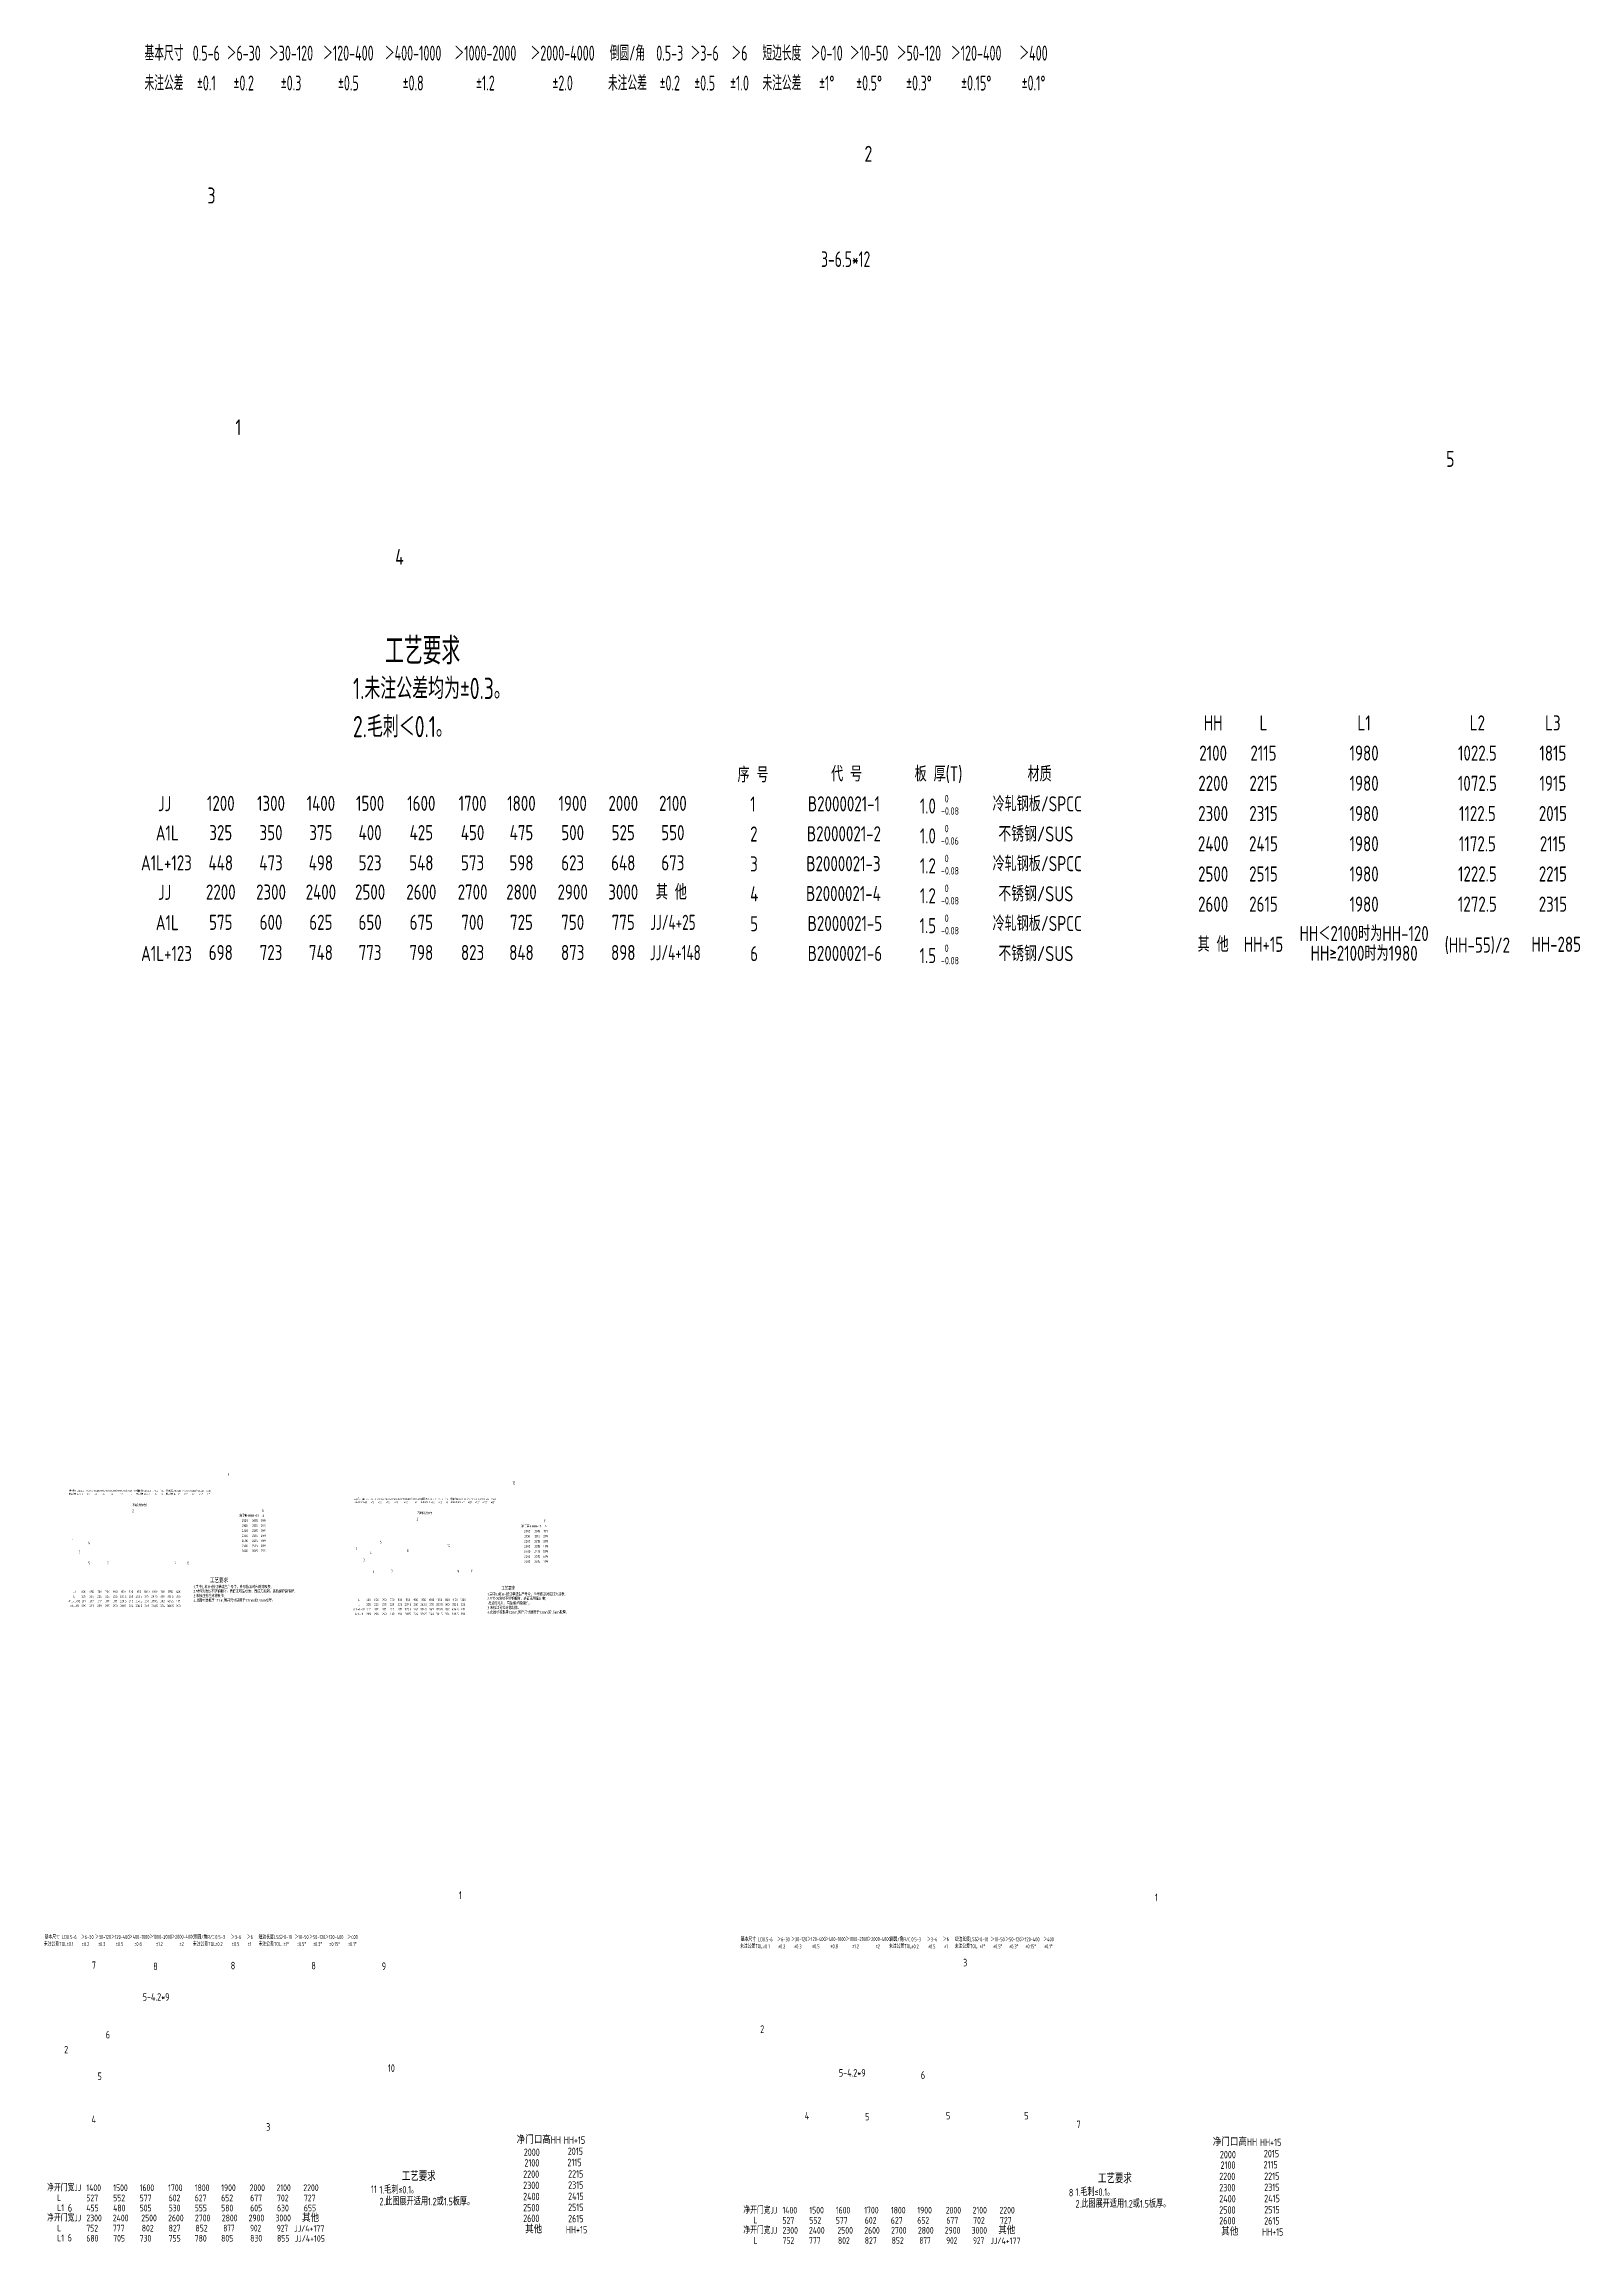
# Model space of a CAD drawing. Header units: inches. Extents: x 14216 to 120088, y -29410 to 23559.
# Drawn here: x 36843 to 39589, y 7090 to 11022 of the extents above; entities that cross this region are included whole.
import ezdxf
from ezdxf.enums import TextEntityAlignment as Align

# ---------------------------------------------------------------- set-up
doc = ezdxf.new("R2010")
doc.units = ezdxf.units.IN
doc.header["$LTSCALE"] = 0.3
doc.header["$MEASUREMENT"] = 0
for name, color, linetype in [('1粗实线', 4, 'Continuous'), ('2', 2, 'Continuous'), ('2细实线', 2, 'Continuous'), ('6', 3, 'Continuous'), ('7', 4, 'Continuous')]:
    doc.layers.add(name, color=color, linetype=linetype)
doc.layers.add('粗实线', color=7, linetype='Continuous', lineweight=30)
doc.styles.add('HZ', font='isocp2.shx', dxfattribs={"width": 0.7, "bigfont": 'hztxt.shx'})

msp = doc.modelspace()

# ---------------------------------------------------------------- texts
at = {"layer": '1粗实线', "color": 4, "style": 'HZ', "width": 0.8}
for s, height, p in [('2', 28.512, (38309.977, 10811.461)), ('3', 28.512, (37135.11, 10736.917)), ('1', 28.512, (37185.262, 10322.61)), ('5', 28.5, (39349.94, 10266.052)), ('4', 28.512, (37470.894, 10091.004))]:
    msp.add_text(s, height=height, dxfattribs=at).set_placement(p)
at = {"layer": '2', "color": 6, "style": 'HZ'}
for s, height, width, p in [('1.未注公差均为±0.3。', 38, 0.75, (37395.328, 9851.153)), ('2.毛刺＜0.1。', 38, 0.75, (37395.22, 9782.895)), ('不锈钢发纹方向', 4, 0.7, (37001.135, 8408.333)), ('不锈钢发纹方向', 4, 0.7, (37510.292, 8393.81)), ('1.毛刺≤0.1。', 13.5, 0.7, (37442.632, 7179.872)), ('2.此图展开适用1.2或1.5板厚。', 13.5, 0.7, (37442.632, 7158.856)), ('1.毛刺≤0.1。', 13.5, 0.7, (38687.353, 7175.823)), ('2.此图展开适用1.2或1.5板厚。', 13.5, 0.7, (38687.353, 7154.808))]:
    msp.add_text(s, height=height, dxfattribs=dict(at, width=width)).set_placement(p)
at = {"layer": '2', "style": 'HZ'}
for s, height, width, p in [('HH', 27, 0.8, (38933.323, 9808.523)), ('L', 27, 0.8, (39023.323, 9808.523)), ('L1', 27, 0.8, (39203.323, 9808.523)), ('L2', 27, 0.8, (39405.824, 9808.523)), ('L3', 27, 0.8, (39540.824, 9808.523)), ('2100', 27, 0.8, (38933.323, 9754.523)), ('2115', 27, 0.8, (39023.323, 9754.523)), ('1980', 27, 0.8, (39203.323, 9754.523)), ('1022.5', 27, 0.8, (39405.824, 9754.523)), ('1815', 27, 0.8, (39540.824, 9754.523)), ('2200', 27, 0.8, (38933.323, 9700.523)), ('2215', 27, 0.8, (39023.323, 9700.523)), ('1980', 27, 0.8, (39203.323, 9700.523)), ('1072.5', 27, 0.8, (39405.824, 9700.523)), ('1915', 27, 0.8, (39540.824, 9700.523)), ('JJ', 27, 0.8, (37058.449, 9664.212)), ('1200', 27, 0.8, (37158.962, 9664.74)), ('1300', 27, 0.8, (37248.762, 9664.74)), ('1400', 27, 0.8, (37337.955, 9664.74)), ('1500', 27, 0.8, (37425.935, 9664.74)), ('1600', 27, 0.8, (37517.555, 9664.74)), ('1700', 27, 0.8, (37609.175, 9664.74)), ('1800', 27, 0.8, (37696.549, 9664.74)), ('1900', 27, 0.8, (37788.169, 9664.74)), ('2000', 27, 0.8, (37878.575, 9664.74)), ('2100', 27, 0.8, (37967.302, 9664.74)), ('2300', 27, 0.8, (38933.323, 9646.523)), ('2315', 27, 0.8, (39023.323, 9646.523)), ('1980', 27, 0.8, (39203.323, 9646.523)), ('1122.5', 27, 0.8, (39405.824, 9646.523)), ('2015', 27, 0.8, (39540.824, 9646.523)), ('A1L', 27, 0.8, (37063.302, 9611.837)), ('325', 27, 0.8, (37158.962, 9612.364)), ('350', 27, 0.8, (37248.762, 9612.364)), ('375', 27, 0.8, (37337.955, 9612.364)), ('400', 27, 0.8, (37425.935, 9612.364)), ('425', 27, 0.8, (37517.555, 9612.364)), ('450', 27, 0.8, (37609.175, 9612.364)), ('475', 27, 0.8, (37696.549, 9612.364)), ('500', 27, 0.8, (37788.169, 9612.364)), ('525', 27, 0.8, (37878.575, 9612.364)), ('550', 27, 0.8, (37967.302, 9612.364)), ('2400', 27, 0.8, (38933.323, 9592.523)), ('2415', 27, 0.8, (39023.323, 9592.523)), ('1980', 27, 0.8, (39203.323, 9592.523)), ('1172.5', 27, 0.8, (39405.824, 9592.523)), ('2115', 27, 0.8, (39540.824, 9592.523)), ('A1L+123', 27, 0.8, (37061.737, 9558.364)), ('448', 27, 0.8, (37158.962, 9558.364)), ('473', 27, 0.8, (37248.762, 9558.364)), ('498', 27, 0.8, (37337.955, 9558.364)), ('523', 27, 0.8, (37425.935, 9558.364)), ('548', 27, 0.8, (37517.555, 9558.364)), ('573', 27, 0.8, (37609.175, 9558.364)), ('598', 27, 0.8, (37696.549, 9558.364)), ('623', 27, 0.8, (37788.169, 9558.364)), ('648', 27, 0.8, (37878.575, 9558.364)), ('673', 27, 0.8, (37967.302, 9558.364)), ('JJ', 27, 0.8, (37058.449, 9505.649)), ('2200', 27, 0.8, (37158.962, 9506.176)), ('2300', 27, 0.8, (37248.762, 9506.176)), ('2400', 27, 0.8, (37337.955, 9506.176)), ('2500', 27, 0.8, (37425.935, 9506.176)), ('2600', 27, 0.8, (37517.555, 9506.176)), ('2700', 27, 0.8, (37609.175, 9506.176)), ('2800', 27, 0.8, (37696.549, 9506.176)), ('2900', 27, 0.8, (37788.169, 9506.176)), ('3000', 27, 0.8, (37878.575, 9506.176)), ('其 他', 27, 0.8, (37964.634, 9506.176)), ('2500', 27, 0.8, (38933.323, 9538.523)), ('2515', 27, 0.8, (39023.323, 9538.523)), ('1980', 27, 0.8, (39203.323, 9538.523)), ('1222.5', 27, 0.8, (39405.824, 9538.523)), ('2215', 27, 0.8, (39540.824, 9538.523)), ('2600', 27, 0.8, (38933.323, 9484.523)), ('2615', 27, 0.8, (39023.323, 9484.523)), ('1980', 27, 0.8, (39203.323, 9484.523)), ('1272.5', 27, 0.8, (39405.824, 9484.523)), ('2315', 27, 0.8, (39540.824, 9484.523)), ('A1L', 27, 0.8, (37063.302, 9451.533)), ('575', 27, 0.8, (37158.962, 9452.06)), ('600', 27, 0.8, (37248.762, 9452.06)), ('625', 27, 0.8, (37337.955, 9452.06)), ('650', 27, 0.8, (37425.935, 9452.06)), ('675', 27, 0.8, (37517.555, 9452.06)), ('700', 27, 0.8, (37609.175, 9452.06)), ('725', 27, 0.8, (37696.549, 9452.06)), ('750', 27, 0.8, (37788.169, 9452.06)), ('775', 27, 0.8, (37878.575, 9452.06)), ('JJ/4+25', 27, 0.7, (37967.302, 9452.06)), ('HH＜2100时为HH-120', 27.00001, 0.8, (39203.323, 9432.082)), ('A1L+123', 27, 0.8, (37061.932, 9396.373)), ('698', 27, 0.8, (37158.962, 9398.06)), ('723', 27, 0.8, (37248.762, 9398.06)), ('748', 27, 0.8, (37337.955, 9398.06)), ('773', 27, 0.8, (37425.935, 9398.06)), ('798', 27, 0.8, (37517.555, 9398.06)), ('823', 27, 0.8, (37609.175, 9398.06)), ('848', 27, 0.8, (37696.549, 9398.06)), ('873', 27, 0.8, (37788.169, 9398.06)), ('898', 27, 0.8, (37878.575, 9398.06)), ('JJ/4+148', 27, 0.7, (37971.625, 9397.854)), ('其 他', 27, 0.8, (38933.323, 9412.805)), ('HH+15', 27, 0.8, (39023.323, 9412.805)), ('HH≥2100时为1980', 27.00001, 0.8, (39203.323, 9396.792)), ('(HH-55)/2', 27, 0.8, (39405.824, 9411.441)), ('HH-285', 27, 0.8, (39546.722, 9412.805))]:
    msp.add_text(s, height=height, dxfattribs=dict(at, width=width)).set_placement(p, align=Align.MIDDLE_CENTER)
at = {"layer": '2', "color": 2, "linetype": 'ByBlock', "style": 'HZ', "width": 0.8}
for s, p in [('序 号', (38082.919, 9702.339)), ('1', (38105.508, 9649.908)), ('2', (38105.508, 9596.448)), ('3', (38105.508, 9542.988)), ('4', (38105.508, 9489.528)), ('5', (38105.508, 9436.068)), ('6', (38105.508, 9382.608))]:
    msp.add_text(s, height=27, dxfattribs=at).set_placement(p)
for s, p in [('代 号', (38277.968, 9717.282)), ('板 厚(T)', (38442.244, 9717.282)), ('材质', (38623.133, 9717.282)), ('B2000021-1', (38273.227, 9663.822)), ('1.0', (38423.26, 9659.933)), ('冷轧钢板/SPCC', (38618.686, 9663.822)), ('B2000021-2', (38273.227, 9610.362)), ('1.0', (38423.26, 9606.473)), ('B2000021-3', (38272.278, 9556.902)), ('1.2', (38423.26, 9553.013)), ('冷轧钢板/SPCC', (38618.686, 9556.902)), ('B2000021-4', (38272.278, 9503.442)), ('1.2', (38423.26, 9499.553)), ('B2000021-5', (38274.934, 9449.982)), ('1.5', (38423.26, 9446.093)), ('冷轧钢板/SPCC', (38618.686, 9449.982)), ('B2000021-6', (38274.934, 9396.522)), ('1.5', (38423.26, 9392.633))]:
    msp.add_text(s, height=27, dxfattribs=at).set_placement(p, align=Align.MIDDLE_CENTER)
at = {"layer": '2', "style": 'HZ'}
for s, height, width, p in [('不锈钢/SUS', 27, 0.85, (38549.353, 9596.414)), ('不锈钢/SUS', 27, 0.85, (38549.353, 9489.494)), ('不锈钢/SUS', 27, 0.85, (38549.353, 9382.574)), ('净开门宽JJ', 12, 0.75, (36848.509, 7184.212)), ('1400', 12, 0.75, (36918.638, 7184.212)), ('1500', 12, 0.75, (36966.638, 7184.212)), ('1600', 12, 0.75, (37013.911, 7184.212)), ('1700', 12, 0.75, (37064.795, 7184.212)), ('1800', 12, 0.75, (37112.438, 7184.212)), ('1900', 12, 0.75, (37159.711, 7184.212)), ('2000', 12, 0.75, (37210.595, 7184.212)), ('2100', 12, 0.75, (37258.595, 7184.212)), ('2200', 12, 0.75, (37306.595, 7184.212)), ('L', 12, 0.75, (36866.494, 7166.513)), ('L1', 12, 0.75, (36866.494, 7148.513)), ('455', 12, 0.75, (36918.539, 7148.033)), ('527', 12, 0.75, (36918.539, 7166.033)), ('480', 12, 0.75, (36966.539, 7148.033)), ('552', 12, 0.75, (36966.539, 7166.033)), ('577', 12, 0.75, (37013.851, 7166.033)), ('505', 12, 0.75, (37013.851, 7148.033)), ('602', 12, 0.75, (37065.739, 7166.033)), ('530', 12, 0.75, (37065.739, 7148.033)), ('627', 12, 0.75, (37112.339, 7166.033)), ('555', 12, 0.75, (37112.339, 7148.033)), ('652', 12, 0.75, (37159.651, 7166.033)), ('580', 12, 0.75, (37159.651, 7148.033)), ('677', 12, 0.75, (37211.539, 7166.033)), ('605', 12, 0.75, (37211.539, 7148.033)), ('702', 12, 0.75, (37259.539, 7166.033)), ('630', 12, 0.75, (37259.539, 7148.033)), ('727', 12, 0.75, (37307.539, 7166.033)), ('655', 12, 0.75, (37307.539, 7148.033)), ('净开门宽JJ', 12, 0.75, (38093.229, 7144.163)), ('净开门宽JJ', 12, 0.75, (36848.509, 7130.212)), ('L', 12, 0.75, (36866.494, 7112.513)), ('752', 12, 0.75, (36918.539, 7112.033)), ('2300', 12, 0.75, (36918.638, 7130.212)), ('777', 12, 0.75, (36965.851, 7112.033)), ('2400', 12, 0.75, (36965.911, 7130.212)), ('2500', 12, 0.75, (37016.795, 7130.212)), ('802', 12, 0.75, (37017.739, 7112.033)), ('2600', 12, 0.75, (37064.795, 7130.212)), ('827', 12, 0.75, (37065.739, 7112.033)), ('2700', 12, 0.75, (37112.795, 7130.212)), ('852', 12, 0.75, (37113.739, 7112.033)), ('2800', 12, 0.75, (37160.795, 7130.212)), ('877', 12, 0.7, (37163.411, 7112.033)), ('2900', 12, 0.75, (37208.795, 7130.212)), ('902', 12, 0.7, (37211.411, 7112.033)), ('3000', 12, 0.75, (37256.795, 7130.212)), ('927', 12, 0.7, (37259.411, 7112.033)), ('JJ/4+177', 11.5, 0.8, (37290.358, 7111.763)), ('其他', 13.3, 0.85, (37304.176, 7129.397)), ('净开门宽JJ', 12, 0.75, (38093.229, 7108.163)), ('L', 12, 0.75, (38111.215, 7126.464)), ('1400', 12, 0.75, (38163.358, 7144.163)), ('2300', 12, 0.75, (38163.358, 7108.163)), ('527', 12, 0.75, (38163.259, 7125.985)), ('2400', 12, 0.75, (38210.631, 7108.163)), ('1500', 12, 0.75, (38211.358, 7144.163)), ('552', 12, 0.75, (38211.259, 7125.985)), ('1600', 12, 0.75, (38258.631, 7144.163)), ('577', 12, 0.75, (38258.571, 7125.985)), ('2500', 12, 0.75, (38261.515, 7108.163)), ('1700', 12, 0.75, (38309.515, 7144.163)), ('2600', 12, 0.75, (38309.515, 7108.163)), ('602', 12, 0.75, (38310.459, 7125.985)), ('1800', 12, 0.75, (38357.158, 7144.163)), ('627', 12, 0.75, (38357.059, 7125.985)), ('2700', 12, 0.75, (38357.515, 7108.163)), ('1900', 12, 0.75, (38404.431, 7144.163)), ('652', 12, 0.75, (38404.371, 7125.985)), ('2800', 12, 0.75, (38405.515, 7108.163)), ('2900', 12, 0.75, (38453.515, 7108.163)), ('2000', 12, 0.75, (38455.315, 7144.163)), ('677', 12, 0.75, (38456.259, 7125.985)), ('3000', 12, 0.75, (38501.515, 7108.163)), ('2100', 12, 0.75, (38503.315, 7144.163)), ('702', 12, 0.75, (38504.259, 7125.985)), ('其他', 13.3, 0.85, (38548.896, 7107.348)), ('2200', 12, 0.75, (38551.315, 7144.163)), ('727', 12, 0.75, (38552.259, 7125.985)), ('L1', 12, 0.75, (36866.494, 7094.513)), ('680', 12, 0.75, (36918.539, 7094.033)), ('705', 12, 0.75, (36966.539, 7094.033)), ('730', 12, 0.75, (37013.851, 7094.033)), ('755', 12, 0.75, (37065.739, 7094.033)), ('780', 12, 0.75, (37112.339, 7094.033)), ('805', 12, 0.75, (37159.651, 7094.033)), ('830', 12, 0.75, (37211.539, 7094.033)), ('855', 12, 0.75, (37259.539, 7094.033)), ('JJ/4+105', 11.5, 0.8, (37291.249, 7093.763)), ('L', 12, 0.75, (38111.215, 7090.464)), ('752', 12, 0.75, (38163.259, 7089.985)), ('777', 12, 0.75, (38210.571, 7089.985)), ('802', 12, 0.75, (38262.459, 7089.985)), ('827', 12, 0.75, (38310.459, 7089.985)), ('852', 12, 0.75, (38358.459, 7089.985)), ('877', 12, 0.7, (38408.131, 7089.985)), ('902', 12, 0.7, (38456.131, 7089.985)), ('927', 12, 0.7, (38504.131, 7089.985)), ('JJ/4+177', 11.5, 0.8, (38535.078, 7089.714))]:
    msp.add_text(s, height=height, dxfattribs=dict(at, width=width)).set_placement(p)
at = {"layer": '2', "color": 6, "attachment_point": 5, "style": 'HZ'}
for s, insert, char_height in [('3-6.5*12', (38276.315, 10637.405), 28), ('\\A1;5-4.2*9', (37043.302, 7531.205), 13.5), ('\\A1;5-4.2*9', (38288.023, 7395.504), 13.5)]:
    msp.add_mtext(s, dxfattribs=dict(at, insert=insert, char_height=char_height))
at = {"layer": '2', "char_height": 13.2828, "attachment_point": 1, "style": 'HZ'}
for s, insert in [(' 0\\P-0.08', (38446.748, 9679.784)), (' 0\\P-0.06', (38446.748, 9626.324)), (' 0\\P-0.08', (38446.748, 9572.864)), (' 0\\P-0.08', (38446.748, 9519.404)), (' 0\\P-0.08', (38446.748, 9465.944)), (' 0\\P-0.08', (38446.748, 9412.484))]:
    msp.add_mtext(s, dxfattribs=dict(at, insert=insert))
at = {"layer": '2细实线', "linetype": 'ByBlock', "style": 'HZ', "width": 0.65}
for s, p in [('基本尺寸', (37057.381, 11005.668)), ('0.5-6', (37133.116, 11005.668)), ('＞6-30', (37199.941, 11005.668)), ('＞30-120', (37284.586, 11005.668)), ('＞120-400', (37387.051, 11005.668)), ('＞400-1000', (37502.881, 11005.668)), ('＞1000-2000', (37632.076, 11005.668)), ('＞2000-4000', (37770.181, 11005.668)), ('倒圆/角', (37886.011, 11005.668)), ('0.5-3', (37961.746, 11005.668)), ('＞3-6', (38024.116, 11005.668)), ('＞6', (38086.486, 11005.668)), ('短边长度', (38162.221, 11005.668)), ('＞0-10', (38242.411, 11005.668)), ('＞10-50', (38318.146, 11005.668)), ('＞50-120', (38407.246, 11005.668)), ('＞120-400', (38509.711, 11005.668)), ('＞400', (38612.176, 11005.668)), ('未注公差', (37057.381, 10952.208)), ('%%p0.1', (37133.116, 10952.208)), ('%%p0.2', (37199.941, 10952.208)), ('%%p0.3', (37284.586, 10952.208)), ('%%p0.5', (37387.051, 10952.208)), ('%%p0.8', (37502.881, 10952.208)), ('%%p1.2', (37632.076, 10952.208)), ('%%p2.0', (37770.181, 10952.208)), ('未注公差', (37886.011, 10952.208)), ('%%p0.2', (37961.746, 10952.208)), ('%%p0.5', (38024.116, 10952.208)), ('%%p1.0', (38086.486, 10952.208)), ('未注公差', (38162.221, 10952.208)), ('%%p1%%d', (38242.411, 10952.208)), ('%%p0.5%%d', (38318.146, 10952.208)), ('%%p0.3%%d', (38407.246, 10952.208)), ('%%p0.15%%d', (38509.711, 10952.208)), ('%%p0.1%%d', (38612.176, 10952.208))]:
    msp.add_text(s, height=26.73, dxfattribs=at).set_placement(p, align=Align.MIDDLE_CENTER)
at = {"layer": '2细实线', "style": 'HZ', "width": 0.8}
for s, height, p in [('净门高HH', 4.5, (37201.952, 8391.614)), ('2000', 4.5, (37201.952, 8382.614)), ('2100', 4.5, (37201.952, 8373.614)), ('HH+15', 4.5, (37219.952, 8391.614)), ('2015', 4.5, (37219.952, 8382.614)), ('2115', 4.5, (37219.952, 8373.614)), ('299', 4.5, (37234.952, 8373.614)), ('199', 4.5, (37234.952, 8382.614)), ('A', 4.5, (37234.952, 8391.614)), ('2400', 4.5, (37201.952, 8346.614)), ('2500', 4.5, (37201.952, 8337.614)), ('2300', 4.5, (37201.952, 8355.614)), ('2200', 4.5, (37201.952, 8364.614)), ('2415', 4.5, (37219.952, 8346.614)), ('2515', 4.5, (37219.952, 8337.614)), ('2315', 4.5, (37219.952, 8355.614)), ('2215', 4.5, (37219.952, 8364.614)), ('499', 4.5, (37234.952, 8355.614)), ('399', 4.5, (37234.952, 8364.614)), ('599', 4.5, (37234.952, 8346.614)), ('699', 4.5, (37234.952, 8337.614)), ('净门高HH', 4.5, (37706.863, 8372.684)), ('2300', 4.5, (37706.863, 8336.684)), ('2000', 4.5, (37706.863, 8363.684)), ('2200', 4.5, (37706.863, 8345.684)), ('2100', 4.5, (37706.863, 8354.684)), ('HH+15', 4.5, (37724.863, 8372.684)), ('2315', 4.5, (37724.863, 8336.684)), ('2015', 4.5, (37724.863, 8363.684)), ('2215', 4.5, (37724.863, 8345.684)), ('2115', 4.5, (37724.863, 8354.684)), ('499', 4.5, (37739.863, 8336.684)), ('399', 4.5, (37739.863, 8345.684)), ('299', 4.5, (37739.863, 8354.684)), ('199', 4.5, (37739.863, 8363.684)), ('A', 4.5, (37739.863, 8372.684)), ('2600', 4.5, (37201.952, 8328.614)), ('2615', 4.5, (37219.952, 8328.614)), ('799', 4.5, (37234.952, 8328.614)), ('2400', 4.5, (37706.863, 8327.684)), ('2500', 4.5, (37706.863, 8318.684)), ('2600', 4.5, (37706.863, 8309.684)), ('2415', 4.5, (37724.863, 8327.684)), ('2515', 4.5, (37724.863, 8318.684)), ('2615', 4.5, (37724.863, 8309.684)), ('799', 4.5, (37739.863, 8309.684)), ('599', 4.5, (37739.863, 8327.684)), ('699', 4.5, (37739.863, 8318.684)), ('JJ', 4.224, (36897.08, 8255.688)), ('600', 4.224, (36913.976, 8255.688)), ('650', 4.224, (36928.056, 8255.688)), ('700', 4.224, (36942.136, 8255.688)), ('750', 4.224, (36956.216, 8255.688)), ('800', 4.224, (36970.296, 8255.688)), ('850', 4.224, (36984.376, 8255.688)), ('900', 4.224, (36998.456, 8255.688)), ('950', 4.224, (37012.536, 8255.688)), ('1000', 4.224, (37026.616, 8255.688)), ('1050', 4.224, (37040.696, 8255.688)), ('1100', 4.224, (37054.776, 8255.688)), ('1150', 4.224, (37068.856, 8255.688)), ('1200', 4.224, (37082.936, 8255.688)), ('A1L=L+92', 4.224, (36897.08, 8238.792)), ('A1L-18', 4.224, (36897.08, 8230.344)), ('L', 4.224, (36897.08, 8247.24)), ('299', 4.224, (36913.976, 8230.344)), ('225', 4.224, (36913.976, 8247.24)), ('317', 4.224, (36913.976, 8238.792)), ('299', 4.224, (36928.056, 8230.344)), ('225', 4.224, (36928.056, 8247.24)), ('317', 4.224, (36928.056, 8238.792)), ('299', 4.224, (36942.136, 8230.344)), ('225', 4.224, (36942.136, 8247.24)), ('317', 4.224, (36942.136, 8238.792)), ('299', 4.224, (36956.216, 8230.344)), ('225', 4.224, (36956.216, 8247.24)), ('317', 4.224, (36956.216, 8238.792)), ('299', 4.224, (36970.296, 8230.344)), ('225', 4.224, (36970.296, 8247.24)), ('317', 4.224, (36970.296, 8238.792)), ('329.5', 4.224, (36984.376, 8238.792)), ('237.5', 4.224, (36984.376, 8247.24)), ('311.5', 4.224, (36984.376, 8230.344)), ('342', 4.224, (36998.456, 8238.792)), ('324', 4.224, (36998.456, 8230.344)), ('250', 4.224, (36998.456, 8247.24)), ('354.5', 4.224, (37012.536, 8238.792)), ('336.5', 4.224, (37012.536, 8230.344)), ('262.5', 4.224, (37012.536, 8247.24)), ('349', 4.224, (37026.616, 8230.344)), ('367', 4.224, (37026.616, 8238.792)), ('275', 4.224, (37026.616, 8247.24)), ('379.5', 4.224, (37040.696, 8238.792)), ('287.5', 4.224, (37040.696, 8247.24)), ('361.5', 4.224, (37040.696, 8230.344)), ('374', 4.224, (37054.776, 8230.344)), ('392', 4.224, (37054.776, 8238.792)), ('300', 4.224, (37054.776, 8247.24)), ('404.5', 4.224, (37068.856, 8238.792)), ('386.5', 4.224, (37068.856, 8230.344)), ('312.5', 4.224, (37068.856, 8247.24)), ('399', 4.224, (37082.936, 8230.344)), ('325', 4.224, (37082.936, 8247.24)), ('417', 4.224, (37082.936, 8238.792)), ('A1L=L+92', 4.224, (37406.238, 8224.269)), ('JJ', 4.224, (37406.238, 8241.165)), ('L', 4.224, (37406.238, 8232.717)), ('225', 4.224, (37423.134, 8232.717)), ('600', 4.224, (37423.134, 8241.165)), ('317', 4.224, (37423.134, 8224.269)), ('650', 4.224, (37437.214, 8241.165)), ('225', 4.224, (37437.214, 8232.717)), ('317', 4.224, (37437.214, 8224.269)), ('225', 4.224, (37451.294, 8232.717)), ('700', 4.224, (37451.294, 8241.165)), ('317', 4.224, (37451.294, 8224.269)), ('750', 4.224, (37465.374, 8241.165)), ('225', 4.224, (37465.374, 8232.717)), ('317', 4.224, (37465.374, 8224.269)), ('225', 4.224, (37479.454, 8232.717)), ('800', 4.224, (37479.454, 8241.165)), ('317', 4.224, (37479.454, 8224.269)), ('329.5', 4.224, (37493.534, 8224.269)), ('237.5', 4.224, (37493.534, 8232.717)), ('850', 4.224, (37493.534, 8241.165)), ('342', 4.224, (37507.614, 8224.269)), ('250', 4.224, (37507.614, 8232.717)), ('900', 4.224, (37507.614, 8241.165)), ('354.5', 4.224, (37521.694, 8224.269)), ('262.5', 4.224, (37521.694, 8232.717)), ('950', 4.224, (37521.694, 8241.165)), ('1000', 4.224, (37535.774, 8241.165)), ('367', 4.224, (37535.774, 8224.269)), ('275', 4.224, (37535.774, 8232.717)), ('379.5', 4.224, (37549.854, 8224.269)), ('287.5', 4.224, (37549.854, 8232.717)), ('1050', 4.224, (37549.854, 8241.165)), ('1100', 4.224, (37563.934, 8241.165)), ('392', 4.224, (37563.934, 8224.269)), ('300', 4.224, (37563.934, 8232.717)), ('404.5', 4.224, (37578.014, 8224.269)), ('312.5', 4.224, (37578.014, 8232.717)), ('1150', 4.224, (37578.014, 8241.165)), ('1200', 4.224, (37592.094, 8241.165)), ('325', 4.224, (37592.094, 8232.717)), ('417', 4.224, (37592.094, 8224.269)), ('A1L-18', 4.224, (37406.238, 8215.821)), ('299', 4.224, (37423.134, 8215.821)), ('299', 4.224, (37437.214, 8215.821)), ('299', 4.224, (37451.294, 8215.821)), ('299', 4.224, (37465.374, 8215.821)), ('299', 4.224, (37479.454, 8215.821)), ('311.5', 4.224, (37493.534, 8215.821)), ('324', 4.224, (37507.614, 8215.821)), ('336.5', 4.224, (37521.694, 8215.821)), ('349', 4.224, (37535.774, 8215.821)), ('361.5', 4.224, (37549.854, 8215.821)), ('374', 4.224, (37563.934, 8215.821)), ('386.5', 4.224, (37578.014, 8215.821)), ('399', 4.224, (37592.094, 8215.821))]:
    msp.add_text(s, height=height, dxfattribs=at).set_placement(p, align=Align.MIDDLE_CENTER)
at = {"layer": '2细实线', "color": 6, "style": 'HZ', "width": 0.8}
for s, p in [('1.其中JJ和HH按订单或生产号令，件号按照对应的对照表。', (37110.139, 8261.695)), ('2.材料为发纹不锈钢板时，表面无明显划痕；周边无毛刺，需贴保护膜保护。', (37110.015, 8253.83)), ('4.此图标准板厚1.2mm,展开尺寸适用于1.2mm或1.5mm板厚。', (37110.167, 8237.534)), ('3.未标注孔位对称制作。', (37110.254, 8245.544)), ('1.其中JJ和HH按订单或生产号令，件号按照对应的对照表。', (37635.738, 8248.458)), ('2.材料为发纹不锈钢板时，表面无明显划痕；', (37635.615, 8240.593)), ('4.此图标准板厚1.2mm,展开尺寸适用于1.2mm或1.5mm板厚。', (37635.766, 8216.365)), ('3.未标注孔位对称制作。', (37635.853, 8224.374)), ('周边无毛刺，需贴保护膜保护。', (37637.451, 8232.335))]:
    msp.add_text(s, height=5.08252, dxfattribs=at).set_placement(p)
at = {"layer": '6', "style": 'HZ', "width": 0.7}
for s, p in [('未注公差TOL.', (36887.535, 8428.456)), ('基本尺寸 LD.', (36888.175, 8434.078)), ('0.5-6', (36906.028, 8434)), ('%%P0.1', (36906.028, 8428.313)), ('＞6-30', (36917.519, 8434)), ('%%P0.2', (36918.216, 8428.313)), ('＞30-120', (36928.802, 8434.1)), ('%%P0.3', (36931.216, 8428.313)), ('＞120-400', (36941.774, 8434.142)), ('%%P0.5', (36945.634, 8428.355)), ('＞400-1000', (36956.128, 8434.142)), ('%%P0.8', (36960.476, 8428.355)), ('＞1000-2000', (36972.692, 8434.183)), ('%%P1.2', (36978.031, 8428.396)), ('＞2000-4000', (36990.33, 8434.224)), ('%%P2', (36997.006, 8428.436)), ('未注公差TOL.', (37007.773, 8428.456)), ('倒圆/角R/C', (37008.413, 8434.078)), ('0.5-3', (37025.86, 8434)), ('%%P0.2', (37025.86, 8428.313)), ('＞3-6', (37038.478, 8434)), ('%%P0.5', (37039.24, 8428.313)), ('＞6', (37051.352, 8434.1)), ('%%P1', (37052.136, 8428.313)), ('未注公差TOL.', (37060.834, 8428.456)), ('短边长度LSS.', (37060.828, 8434.078)), ('＞0-10', (37078.336, 8434)), ('%%P1%%D', (37080.941, 8428.313)), ('＞10-50', (37089.836, 8434)), ('%%P0.5%%D', (37091.762, 8428.313)), ('＞50-120', (37101.591, 8434)), ('%%P0.3%%D', (37104.737, 8428.313)), ('＞120-400', (37114.413, 8434)), ('%%P0.15%%D', (37117.84, 8428.313)), ('＞400', (37132.411, 8434)), ('%%P0.1%%D', (37132.941, 8428.313)), ('未注公差TOL.', (37396.693, 8413.933)), ('基本尺寸 LD.', (37397.333, 8419.555)), ('0.5-6', (37415.185, 8419.477)), ('%%P0.1', (37415.185, 8413.79)), ('＞6-30', (37426.677, 8419.477)), ('%%P0.2', (37427.373, 8413.79)), ('＞30-120', (37437.96, 8419.577)), ('%%P0.3', (37440.373, 8413.79)), ('＞120-400', (37450.932, 8419.619)), ('%%P0.5', (37454.791, 8413.832)), ('＞400-1000', (37465.285, 8419.619)), ('%%P0.8', (37469.634, 8413.832)), ('＞1000-2000', (37481.85, 8419.66)), ('%%P1.2', (37487.188, 8413.872)), ('＞2000-4000', (37499.487, 8419.701)), ('%%P2', (37506.163, 8413.913)), ('未注公差TOL.', (37516.931, 8413.933)), ('倒圆/角R/C', (37517.571, 8419.555)), ('0.5-3', (37535.017, 8419.477)), ('%%P0.2', (37535.017, 8413.79)), ('＞3-6', (37547.635, 8419.477)), ('%%P0.5', (37548.397, 8413.79)), ('＞6', (37560.51, 8419.577)), ('%%P1', (37561.294, 8413.79)), ('未注公差TOL.', (37569.991, 8413.933)), ('短边长度LSS.', (37569.985, 8419.555)), ('＞0-10', (37587.494, 8419.477)), ('%%P1%%D', (37590.099, 8413.79)), ('＞10-50', (37598.993, 8419.477)), ('%%P0.5%%D', (37600.919, 8413.79)), ('＞50-120', (37610.748, 8419.477)), ('%%P0.3%%D', (37613.894, 8413.79)), ('＞120-400', (37623.57, 8419.477)), ('%%P0.15%%D', (37626.998, 8413.79)), ('＞400', (37641.568, 8419.477)), ('%%P0.1%%D', (37642.098, 8413.79))]:
    msp.add_text(s, height=3.25, dxfattribs=at).set_placement(p)
at = {"layer": '6', "color": 2, "style": 'HZ', "width": 0.7}
for s, p in [('未注公差TOL.', (36842.644, 7622.459)), ('基本尺寸 LD.', (36844.062, 7634.915)), ('0.5-6', (36883.613, 7634.742)), ('%%P0.1', (36883.613, 7622.142)), ('＞6-30', (36909.071, 7634.742)), ('%%P0.2', (36910.613, 7622.142)), ('＞30-120', (36934.067, 7634.963)), ('%%P0.3', (36939.413, 7622.142)), ('＞120-400', (36962.805, 7635.056)), ('%%P0.5', (36971.356, 7622.235)), ('＞400-1000', (36994.604, 7635.056)), ('%%P0.8', (37004.237, 7622.235)), ('＞1000-2000', (37031.3, 7635.146)), ('%%P1.2', (37043.128, 7622.325)), ('＞2000-4000', (37070.374, 7635.237)), ('%%P2', (37085.164, 7622.416)), ('未注公差TOL.', (37109.018, 7622.459)), ('倒圆/角R/C', (37110.436, 7634.915)), ('0.5-3', (37149.087, 7634.742)), ('%%P0.2', (37149.087, 7622.142)), ('＞3-6', (37177.041, 7634.742)), ('%%P0.5', (37178.729, 7622.142)), ('＞6', (37205.562, 7634.963)), ('%%P1', (37207.299, 7622.142)), ('未注公差TOL.', (37226.567, 7622.459)), ('短边长度LSS.', (37226.555, 7634.915)), ('＞0-10', (37265.343, 7634.742)), ('%%P1%%D', (37271.113, 7622.142)), ('＞10-50', (37290.818, 7634.742)), ('%%P0.5%%D', (37295.084, 7622.142)), ('＞50-120', (37316.86, 7634.742)), ('%%P0.3%%D', (37323.829, 7622.142)), ('＞120-400', (37345.265, 7634.742)), ('%%P0.15%%D', (37352.859, 7622.142)), ('＞400', (37385.138, 7634.742)), ('%%P0.1%%D', (37386.312, 7622.142)), ('基本尺寸 LD.', (38088.783, 7630.866)), ('0.5-6', (38128.334, 7630.693)), ('＞6-30', (38153.791, 7630.693)), ('＞30-120', (38178.787, 7630.914)), ('＞120-400', (38207.526, 7631.007)), ('＞400-1000', (38239.324, 7631.007)), ('＞1000-2000', (38276.02, 7631.097)), ('＞2000-4000', (38315.094, 7631.188)), ('倒圆/角R/C', (38355.157, 7630.866)), ('0.5-3', (38393.808, 7630.693)), ('＞3-6', (38421.761, 7630.693)), ('＞6', (38450.282, 7630.914)), ('短边长度LSS.', (38471.275, 7630.866)), ('＞0-10', (38510.063, 7630.693)), ('＞10-50', (38535.538, 7630.693)), ('＞50-120', (38561.58, 7630.693)), ('＞120-400', (38589.985, 7630.693)), ('＞400', (38629.858, 7630.693)), ('未注公差TOL.', (38087.365, 7618.41)), ('%%P0.1', (38128.334, 7618.093)), ('%%P0.2', (38155.334, 7618.093)), ('%%P0.3', (38184.134, 7618.093)), ('%%P0.5', (38216.076, 7618.186)), ('%%P0.8', (38248.957, 7618.186)), ('%%P1.2', (38287.848, 7618.276)), ('%%P2', (38329.884, 7618.367)), ('未注公差TOL.', (38353.739, 7618.41)), ('%%P0.2', (38393.808, 7618.093)), ('%%P0.5', (38423.449, 7618.093)), ('%%P1', (38452.019, 7618.093)), ('未注公差TOL.', (38471.287, 7618.41)), ('%%P1%%D', (38515.833, 7618.093)), ('%%P0.5%%D', (38539.805, 7618.093)), ('%%P0.3%%D', (38568.549, 7618.093)), ('%%P0.15%%D', (38597.579, 7618.093)), ('%%P0.1%%D', (38631.032, 7618.093))]:
    msp.add_text(s, height=7.2, dxfattribs=at).set_placement(p)
at = {"layer": '7', "style": 'HZ', "width": 0.7}
for s, height, p in [('9', 5.096, (37171.276, 8462.214)), ('12', 5.0961, (37680.542, 8447.752)), ('2', 5.096, (37000.738, 8397.681)), ('8', 5.096, (37232.861, 8398.113)), ('2', 5.096, (37509.117, 8382.666)), ('11', 5.0961, (37737.328, 8379.689)), ('1', 5.096, (36892.831, 8344.351)), ('4', 5.096, (36921.549, 8340.462)), ('5', 5.096, (37443.519, 8341.995)), ('10', 5.0961, (37563.99, 8335.433)), ('3', 5.096, (36905, 8324.35)), ('5', 5.096, (36921.908, 8304.321)), ('6', 5.096, (36955.565, 8304.754)), ('7', 5.096, (37075.78, 8304.51)), ('8', 5.096, (37099.181, 8304.386)), ('1', 5.096, (37401.055, 8329.852)), ('3', 5.096, (37413.559, 8310.095)), ('4', 5.096, (37426.16, 8322.233)), ('8', 5.096, (37491.56, 8326.6)), ('6', 5.096, (37430.471, 8289.584)), ('7', 5.096, (37463.559, 8289.675)), ('9', 5.096, (37582.212, 8289.558)), ('11', 5.0961, (37606.719, 8290.159)), ('1', 13.5, (37584.656, 7706.418)), ('1', 13.5, (38829.377, 7702.369)), ('7', 13.5, (36928.342, 7581.269)), ('8', 13.5, (37038.157, 7579.155)), ('8', 13.5, (37176.794, 7580.672)), ('8', 13.5, (37320.955, 7580.535)), ('9', 13.5, (37446.803, 7579.525)), ('3', 13.5, (38486.177, 7585.902)), ('2', 13.5, (38123.57, 7467.053)), ('2', 13.5, (36878.85, 7430.35)), ('6', 13.5, (36953.259, 7457.14)), ('5', 13.5, (36938.477, 7382.807)), ('10', 13.5, (37457.801, 7397.364)), ('6', 13.5, (38410.756, 7384.885)), ('4', 13.5, (36927.925, 7305.692)), ('4', 13.5, (38203.19, 7312.186)), ('5', 13.5, (38310.966, 7310.627)), ('5', 13.5, (38455.558, 7312.297)), ('5', 13.5, (38595.53, 7312.311)), ('3', 13.5, (37240.056, 7292.254)), ('7', 13.5, (38689.142, 7296.925)), ('6', 13.5, (36885.512, 7147.475)), ('11', 13.5, (37427.567, 7180.852)), ('8', 13.5, (38675.323, 7174.857)), ('6', 13.5, (36885.122, 7094.241))]:
    msp.add_text(s, height=height, dxfattribs=at).set_placement(p)
at = {"layer": '7', "color": 3, "style": 'HZ', "width": 0.75}
for height, p in [(8, (37139.604, 8271.783)), (6, (37660.638, 8258.762))]:
    msp.add_text('工艺要求', height=height, dxfattribs=at).set_placement(p)
at = {"layer": '7', "color": 2, "style": 'HZ', "width": 0.85}
for s, p in [('净门口高HH', (37688.023, 7269.212)), ('HH+15', (37772.372, 7268.707)), ('净门口高HH', (38932.743, 7265.163)), ('HH+15', (39017.092, 7264.658)), ('2000', (37700.673, 7246.954)), ('2100', (37701.847, 7228.108)), ('2115', (37778.736, 7228.774)), ('2015', (37779.339, 7248.759)), ('2000', (38945.393, 7242.905)), ('2100', (38946.568, 7224.059)), ('2115', (39023.456, 7224.726)), ('2015', (39024.059, 7244.71)), ('2200', (37699.584, 7207.869)), ('2300', (37699.584, 7187.919)), ('2215', (37779.941, 7208.34)), ('2315', (37779.941, 7188.39)), ('2200', (38944.304, 7203.82)), ('2300', (38944.304, 7183.87)), ('2215', (39024.661, 7204.292)), ('2315', (39024.661, 7184.342)), ('2400', (37699.584, 7167.969)), ('2500', (37699.584, 7148.019)), ('2415', (37779.941, 7168.44)), ('2515', (37779.941, 7148.49)), ('2400', (38944.304, 7163.92)), ('2500', (38944.304, 7143.97)), ('2415', (39024.661, 7164.392)), ('2515', (39024.661, 7144.442)), ('2600', (37699.584, 7128.853)), ('其他', (37703.086, 7109.033)), ('HH+15', (37776.071, 7108.59)), ('2615', (37779.941, 7128.54)), ('2600', (38944.304, 7124.804)), ('其他', (38947.806, 7104.984)), ('HH+15', (39020.792, 7104.542)), ('2615', (39024.661, 7124.492))]:
    msp.add_text(s, height=13.3, dxfattribs=at).set_placement(p)
at = {"layer": '粗实线', "color": 3, "linetype": 'Continuous', "lineweight": -3, "style": 'HZ', "width": 0.7}
for height, p in [(48, (37452.723, 9913.072)), (16, (37482.632, 7202.525)), (16, (38727.352, 7198.476))]:
    msp.add_text('工艺要求', height=height, dxfattribs=at).set_placement(p)

doc.saveas('drawing.dxf')
